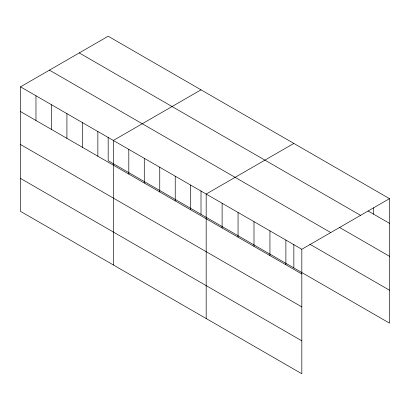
<?xml version="1.0" encoding="UTF-8"?>
<svg xmlns="http://www.w3.org/2000/svg" width="410" height="410" viewBox="0 0 410 410"><rect width="100%" height="100%" fill="white"/><g stroke="black" fill="none" stroke-linecap="round" stroke-linejoin="round"><path stroke-width="0.61" d="M20.5 86.853L301.821 249.275L301.821 373.766L20.5 211.35L20.5 86.853L108.178 36.234L389.5 198.65L389.5 323.147L108.178 160.725L108.178 137.294M201.013 89.831L113.334 140.451L113.334 264.947M293.852 143.428L206.174 194.048L206.174 318.544M301.821 249.275L389.5 198.65M368.062 210.981L389.5 223.358M79.243 52.936L360.564 215.358M339.475 227.406L389.5 256.286M49.436 70.146L330.757 232.567M309.791 244.196L389.5 290.218M20.5 111.556L301.821 273.977M20.5 144.489L301.821 306.906M20.5 178.417L301.821 340.838M373.556 207.819L373.556 214.153M293.852 244.493L293.852 267.925M285.883 240.07L285.883 264.773M269.939 230.866L269.939 255.568M253.995 221.661L253.995 246.364M238.056 212.457L238.056 237.159M222.112 203.252L222.112 227.96M201.013 190.896L201.013 214.327M190.701 185.115L190.701 209.823M175.229 176.182L175.229 200.89M159.756 167.249L159.756 191.957M144.284 158.316L144.284 183.024M128.807 149.383L128.807 174.091M97.862 131.518L97.862 156.22M82.389 122.585L82.389 147.287M66.917 113.652L66.917 138.354M51.445 104.719L51.445 129.422M35.972 95.786L35.972 120.489"/></g></svg>
